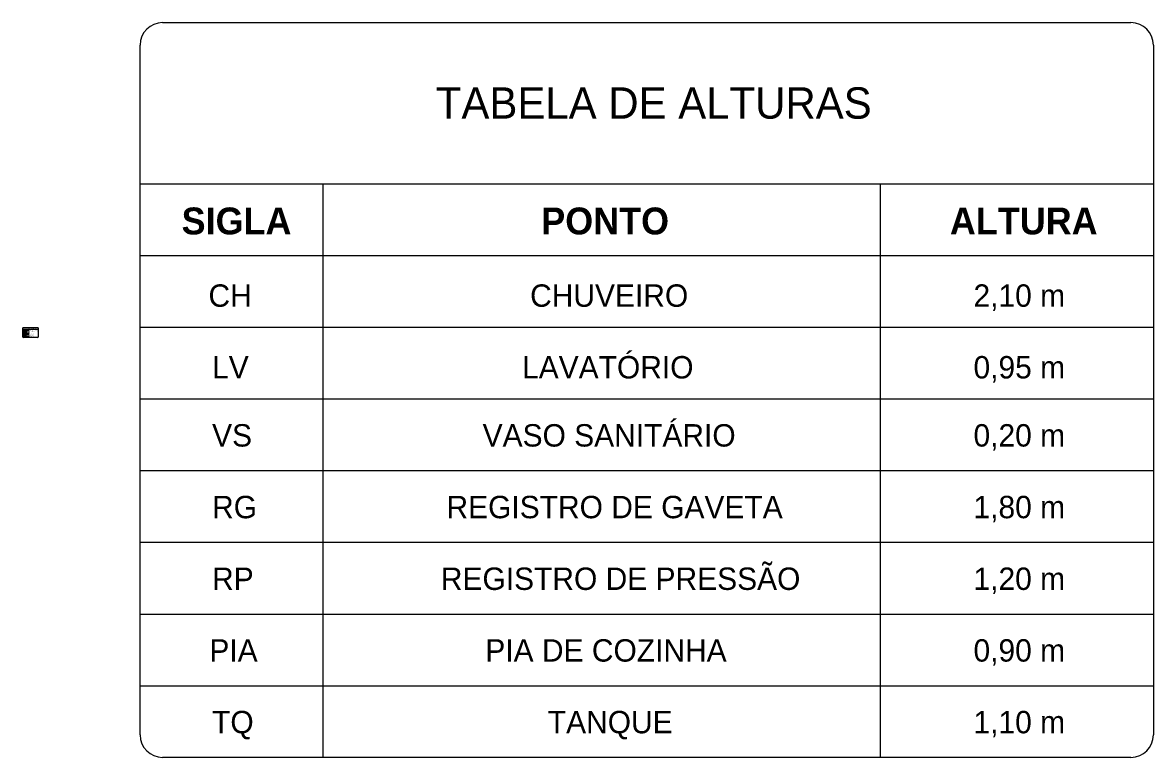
# Model space of a CAD drawing. Header units: metres. Extents: x 15 to 69.3, y -12.4 to 16.4.
# Drawn here: x 56.12 to 62.43, y 0.13 to 4.23 of the extents above; entities that cross this region are included whole.
import ezdxf

# ---------------------------------------------------------------- set-up
doc = ezdxf.new("R2010")
doc.units = ezdxf.units.M
for name, color, linetype, lineweight in [('A-DETL', 7, 'Continuous', 5), ('A-DETL-GENF', 7, 'Continuous', 5), ('G-ANNO-TEXT', 7, 'Continuous', 5)]:
    doc.layers.add(name, color=color, linetype=linetype, lineweight=lineweight)
doc.styles.add('Arial_2', font='arial.ttf', dxfattribs={"height": 0.004})
doc.styles.add('Arial_3', font='arial.ttf', dxfattribs={"height": 0.0025})
doc.styles.add('Century Gothic_6', font='GOTHIC.TTF', dxfattribs={"height": 0.175})
doc.styles.add('Century Gothic_7', font='GOTHIC.TTF', dxfattribs={"height": 0.125})
doc.styles.add('Century Gothic_B_4', font='GOTHICB.TTF', dxfattribs={"height": 0.15})

msp = doc.modelspace()

# ---------------------------------------------------------------- hatches: boundary and pattern name
at = {"layer": 'A-DETL-GENF', "true_color": 0x408080}
h = msp.add_hatch(color=137, dxfattribs=at)
h.paths.add_polyline_path([(56.1392, 2.5098), (56.1392, 2.5132), (56.1384, 2.5132), (56.1384, 2.5098)])
h.paths.add_polyline_path([(56.1376, 2.5098), (56.1376, 2.5132), (56.1365, 2.5132), (56.1355, 2.5129), (56.1215, 2.5129), (56.1215, 2.5101), (56.1354, 2.5101), (56.1365, 2.5098)])
at = {"layer": 'A-DETL-GENF', "true_color": 0xa65300}
h = msp.add_hatch(color=34, dxfattribs=at)
h.paths.add_polyline_path([(56.1365, 2.5009), (56.1376, 2.5009), (56.1376, 2.5043), (56.1365, 2.5043), (56.1355, 2.504), (56.1215, 2.504), (56.1215, 2.5012), (56.1354, 2.5012), (56.1355, 2.5012)])
h.paths.add_polyline_path([(56.1392, 2.5009), (56.1392, 2.5043), (56.1384, 2.5043), (56.1384, 2.5009)])
at = {"layer": 'A-DETL-GENF', "true_color": 0x00ffff}
h = msp.add_hatch(color=4, dxfattribs=at)
h.paths.add_polyline_path([(56.1384, 2.4919), (56.1392, 2.4919), (56.1392, 2.4954), (56.1384, 2.4954)])
h.paths.add_polyline_path([(56.1376, 2.4919), (56.1376, 2.4954), (56.1365, 2.4954), (56.1355, 2.495), (56.1215, 2.495), (56.1215, 2.4923), (56.1354, 2.4923), (56.1365, 2.4919)])
at = {"layer": 'A-DETL-GENF', "true_color": 0x400080}
h = msp.add_hatch(color=196, dxfattribs=at)
h.paths.add_polyline_path([(56.1392, 2.483), (56.1392, 2.4865), (56.1384, 2.4865), (56.1384, 2.483)])
h.paths.add_polyline_path([(56.1376, 2.483), (56.1376, 2.4865), (56.1365, 2.4865), (56.1355, 2.4861), (56.1215, 2.4861), (56.1215, 2.4834), (56.1354, 2.4834), (56.1365, 2.483)])
at = {"layer": 'A-DETL-GENF', "true_color": 0xff0000}
h = msp.add_hatch(color=1, dxfattribs=at)
h.paths.add_polyline_path([(56.1392, 2.474), (56.1392, 2.4775), (56.1384, 2.4775), (56.1384, 2.474)])
h.paths.add_polyline_path([(56.1376, 2.474), (56.1376, 2.4775), (56.1365, 2.4775), (56.1355, 2.4771), (56.1215, 2.4771), (56.1215, 2.4744), (56.1354, 2.4744), (56.1365, 2.474)])
at = {"layer": 'A-DETL-GENF', "true_color": 0x408080}
msp.add_hatch(color=137, dxfattribs=at).paths.add_polyline_path([(56.1384, 2.5093), (56.1384, 2.5137), (56.1376, 2.5137), (56.1376, 2.5093), (56.1377, 2.5093)])
at = {"layer": 'A-DETL-GENF', "true_color": 0xa65300}
msp.add_hatch(color=34, dxfattribs=at).paths.add_polyline_path([(56.1376, 2.5004), (56.1384, 2.5004), (56.1384, 2.5048), (56.1376, 2.5048), (56.1376, 2.5009)])
at = {"layer": 'A-DETL-GENF', "true_color": 0x00ffff}
msp.add_hatch(color=4, dxfattribs=at).paths.add_polyline_path([(56.1384, 2.4914), (56.1384, 2.4958), (56.1376, 2.4958), (56.1376, 2.4914), (56.1377, 2.4914)])
at = {"layer": 'A-DETL-GENF', "true_color": 0x400080}
msp.add_hatch(color=196, dxfattribs=at).paths.add_polyline_path([(56.1377, 2.4825), (56.1384, 2.4825), (56.1384, 2.4869), (56.1376, 2.4869), (56.1376, 2.4825)])
at = {"layer": 'A-DETL-GENF', "true_color": 0xff0000}
msp.add_hatch(color=1, dxfattribs=at).paths.add_polyline_path([(56.1384, 2.4736), (56.1384, 2.478), (56.1376, 2.478), (56.1376, 2.4736), (56.1377, 2.4736)])

# ---------------------------------------------------------------- linework, layer by layer
at = {"layer": 'A-DETL'}
for p, q in [((56.8991, 4.2273), (62.3027, 4.2273)), ((56.7741, 0.2523), (56.7741, 4.1023)), ((62.4277, 4.1023), (62.4277, 0.2523)), ((56.7741, 3.3273), (62.4277, 3.3273)), ((57.7941, 3.3273), (57.7941, 0.1273)), ((60.9027, 3.3273), (60.9027, 0.1273)), ((56.7741, 2.9273), (62.4277, 2.9273)), ((56.202, 2.525), (56.1233, 2.525)), ((56.7741, 2.5273), (62.4277, 2.5273)), ((56.1183, 2.52), (56.1183, 2.4755)), ((56.207, 2.5156), (56.1183, 2.5156)), ((56.1355, 2.5129), (56.1215, 2.5129)), ((56.1215, 2.5129), (56.1215, 2.5101)), ((56.1215, 2.5101), (56.1354, 2.5101)), ((56.1355, 2.504), (56.1215, 2.504)), ((56.1215, 2.504), (56.1215, 2.5012)), ((56.1215, 2.5012), (56.1354, 2.5012)), ((56.1355, 2.495), (56.1215, 2.495)), ((56.1215, 2.495), (56.1215, 2.4923)), ((56.1215, 2.4923), (56.1354, 2.4923)), ((56.1355, 2.4861), (56.1215, 2.4861)), ((56.1215, 2.4861), (56.1215, 2.4834)), ((56.1215, 2.4834), (56.1354, 2.4834)), ((56.1355, 2.4771), (56.1215, 2.4771)), ((56.1215, 2.4771), (56.1215, 2.4744)), ((56.1215, 2.4744), (56.1354, 2.4744)), ((56.202, 2.4705), (56.1233, 2.4705)), ((56.1354, 2.5101), (56.1365, 2.5098)), ((56.1354, 2.5012), (56.1365, 2.5009)), ((56.1354, 2.4923), (56.1365, 2.4919)), ((56.1354, 2.4834), (56.1365, 2.483)), ((56.1354, 2.4744), (56.1365, 2.474)), ((56.1365, 2.5132), (56.1355, 2.5129)), ((56.1365, 2.5043), (56.1355, 2.504)), ((56.1365, 2.4954), (56.1355, 2.495)), ((56.1365, 2.4865), (56.1355, 2.4861)), ((56.1365, 2.4775), (56.1355, 2.4771)), ((56.1376, 2.5132), (56.1365, 2.5132)), ((56.1365, 2.5098), (56.1376, 2.5098)), ((56.1376, 2.5043), (56.1365, 2.5043)), ((56.1365, 2.5009), (56.1376, 2.5009)), ((56.1376, 2.4954), (56.1365, 2.4954)), ((56.1365, 2.4919), (56.1376, 2.4919)), ((56.1376, 2.4865), (56.1365, 2.4865)), ((56.1365, 2.483), (56.1376, 2.483)), ((56.1376, 2.4775), (56.1365, 2.4775)), ((56.1365, 2.474), (56.1376, 2.474)), ((56.1384, 2.5137), (56.1376, 2.5137)), ((56.1376, 2.5137), (56.1376, 2.5093)), ((56.1376, 2.5098), (56.1376, 2.5132)), ((56.1376, 2.5093), (56.1384, 2.5093)), ((56.1384, 2.5048), (56.1376, 2.5048)), ((56.1376, 2.5048), (56.1376, 2.5004)), ((56.1376, 2.5004), (56.1384, 2.5004)), ((56.1384, 2.4958), (56.1376, 2.4958)), ((56.1376, 2.4958), (56.1376, 2.4914)), ((56.1376, 2.4914), (56.1384, 2.4914)), ((56.1384, 2.4869), (56.1376, 2.4869)), ((56.1376, 2.4869), (56.1376, 2.4825)), ((56.1376, 2.4825), (56.1384, 2.4825)), ((56.1384, 2.478), (56.1376, 2.478)), ((56.1376, 2.478), (56.1376, 2.4736)), ((56.1376, 2.4736), (56.1384, 2.4736)), ((56.1384, 2.5093), (56.1384, 2.5137)), ((56.1384, 2.5132), (56.1384, 2.5098)), ((56.1392, 2.5132), (56.1384, 2.5132)), ((56.1384, 2.5098), (56.1392, 2.5098)), ((56.1384, 2.5004), (56.1384, 2.5048)), ((56.1392, 2.5043), (56.1384, 2.5043)), ((56.1384, 2.5009), (56.1392, 2.5009)), ((56.1384, 2.4914), (56.1384, 2.4958)), ((56.1392, 2.4954), (56.1384, 2.4954)), ((56.1384, 2.4919), (56.1392, 2.4919)), ((56.1384, 2.4825), (56.1384, 2.4869)), ((56.1392, 2.4865), (56.1384, 2.4865)), ((56.1384, 2.483), (56.1392, 2.483)), ((56.1384, 2.4736), (56.1384, 2.478)), ((56.1392, 2.4775), (56.1384, 2.4775)), ((56.1384, 2.474), (56.1392, 2.474)), ((56.1392, 2.5098), (56.1392, 2.5132)), ((56.1392, 2.5009), (56.1392, 2.5043)), ((56.1392, 2.4919), (56.1392, 2.4954)), ((56.1392, 2.483), (56.1392, 2.4865)), ((56.1392, 2.474), (56.1392, 2.4775)), ((56.1404, 2.5113), (56.1545, 2.5113)), ((56.1412, 2.5024), (56.1553, 2.5024)), ((56.1412, 2.4934), (56.1553, 2.4934)), ((56.1412, 2.4845), (56.1553, 2.4845)), ((56.1412, 2.4755), (56.1553, 2.4755)), ((56.1545, 2.5113), (56.1529, 2.5128)), ((56.1545, 2.5113), (56.153, 2.5098)), ((56.1553, 2.5024), (56.1537, 2.5039)), ((56.1553, 2.4934), (56.1537, 2.4949)), ((56.1553, 2.4845), (56.1537, 2.486)), ((56.1553, 2.4755), (56.1537, 2.4771)), ((56.1553, 2.5024), (56.1538, 2.5009)), ((56.1553, 2.4934), (56.1538, 2.4919)), ((56.1553, 2.4845), (56.1538, 2.483)), ((56.1553, 2.4755), (56.1538, 2.4741)), ((56.207, 2.4755), (56.207, 2.52)), ((56.7741, 2.1273), (62.4277, 2.1273)), ((56.7741, 1.7273), (62.4277, 1.7273)), ((56.7741, 1.3273), (62.4277, 1.3273)), ((56.7741, 0.9273), (62.4277, 0.9273)), ((56.7741, 0.9273), (62.4277, 0.9273)), ((56.7741, 0.5273), (62.4277, 0.5273)), ((62.3027, 0.1273), (56.8991, 0.1273))]:
    msp.add_line(p, q, dxfattribs=at)
for centre, radius, start, end in [((56.8991, 4.1023), 0.125, 90, 180), ((62.3027, 4.1023), 0.125, 0, 90), ((56.1233, 2.52), 0.005, 90, 180), ((56.202, 2.52), 0.005, 0, 90), ((56.1233, 2.4755), 0.005, 180, 270), ((56.202, 2.4755), 0.005, 270, 0), ((56.8991, 0.2523), 0.125, 180, 270), ((62.3027, 0.2523), 0.125, 270, 0)]:
    msp.add_arc(centre, radius, start, end, dxfattribs=at)

# ---------------------------------------------------------------- texts
at = {"layer": 'G-ANNO-TEXT', "insert": (58.4239, 3.8663), "char_height": 0.175, "width": 2.761813, "attachment_point": 1, "style": 'Century Gothic_6', "bg_fill": 3, "box_fill_scale": 1.25, "bg_fill_color": 256, "bg_fill_true_color": 13158600, "bg_fill_transparency": 0}
msp.add_mtext('TABELA DE ALTURAS', dxfattribs=at)
at = {"layer": 'G-ANNO-TEXT', "attachment_point": 1}
for s, insert, char_height, width, style in [('SIGLA', (57.0054, 3.1955), 0.15, 0.721519, 'Century Gothic_B_4'), ('PONTO', (59.0121, 3.1955), 0.15, 0.873839, 'Century Gothic_B_4'), ('ALTURA', (61.2921, 3.1955), 0.15, 0.909915, 'Century Gothic_B_4'), ('CH', (57.1554, 2.7667), 0.125, 0.316667, 'Century Gothic_7'), ('CHUVEIRO', (58.95, 2.7667), 0.125, 1.090295, 'Century Gothic_7'), ('2,10 m', (61.424, 2.7667), 0.125, 0.665401, 'Century Gothic_7'), ('LEGENDA - TUBULAÇÕES', (56.1294, 2.5219), 0.004, 0.084819, 'Arial_2'), ('ÁGUA FRIA', (56.1589, 2.4944), 0.0025, 0.022768, 'Arial_3'), ('VENTILAÇÃO', (56.1589, 2.4855), 0.0025, 0.026776, 'Arial_3'), ('ÁGUA QUENTE', (56.1589, 2.4766), 0.0025, 0.030785, 'Arial_3'), ('ESGOTO - ÁGUAS CINZAS', (56.1589, 2.5123), 0.0025, 0.053392, 'Arial_3'), ('ESGOTO - ÁGUAS NEGRAS', (56.1589, 2.5034), 0.0025, 0.055717, 'Arial_3'), ('LAVATÓRIO', (58.905, 2.3667), 0.125, 1.182489, 'Century Gothic_7'), ('LV', (57.1754, 2.3667), 0.125, 0.244515, 'Century Gothic_7'), ('0,95 m', (61.424, 2.3667), 0.125, 0.665401, 'Century Gothic_7'), ('VASO SANITÁRIO', (58.685, 1.9867), 0.125, 1.715611, 'Century Gothic_7'), ('VS', (57.1754, 1.9867), 0.125, 0.252532, 'Century Gothic_7'), ('0,20 m', (61.424, 1.9867), 0.125, 0.665401, 'Century Gothic_7'), ('RG', (57.1754, 1.5867), 0.125, 0.312658, 'Century Gothic_7'), ('REGISTRO DE GAVETA', (58.4833, 1.5867), 0.125, 2.204641, 'Century Gothic_7'), ('1,80 m', (61.424, 1.5867), 0.125, 0.665401, 'Century Gothic_7'), ('REGISTRO DE PRESSÃO', (58.4518, 1.1867), 0.125, 2.280801, 'Century Gothic_7'), ('RP', (57.1754, 1.1867), 0.125, 0.252532, 'Century Gothic_7'), ('1,20 m', (61.424, 1.1867), 0.125, 0.665401, 'Century Gothic_7'), ('PIA', (57.1604, 0.7867), 0.125, 0.328692, 'Century Gothic_7'), ('PIA DE COZINHA', (58.7, 0.7867), 0.125, 1.679535, 'Century Gothic_7'), ('0,90 m', (61.424, 0.7867), 0.125, 0.665401, 'Century Gothic_7'), ('TQ', (57.1754, 0.3867), 0.125, 0.272574, 'Century Gothic_7'), ('TANQUE', (59.0488, 0.3867), 0.125, 0.833755, 'Century Gothic_7'), ('1,10 m', (61.424, 0.3867), 0.125, 0.665401, 'Century Gothic_7')]:
    msp.add_mtext(s, dxfattribs=dict(at, insert=insert, char_height=char_height, width=width, style=style))

doc.saveas('drawing.dxf')
